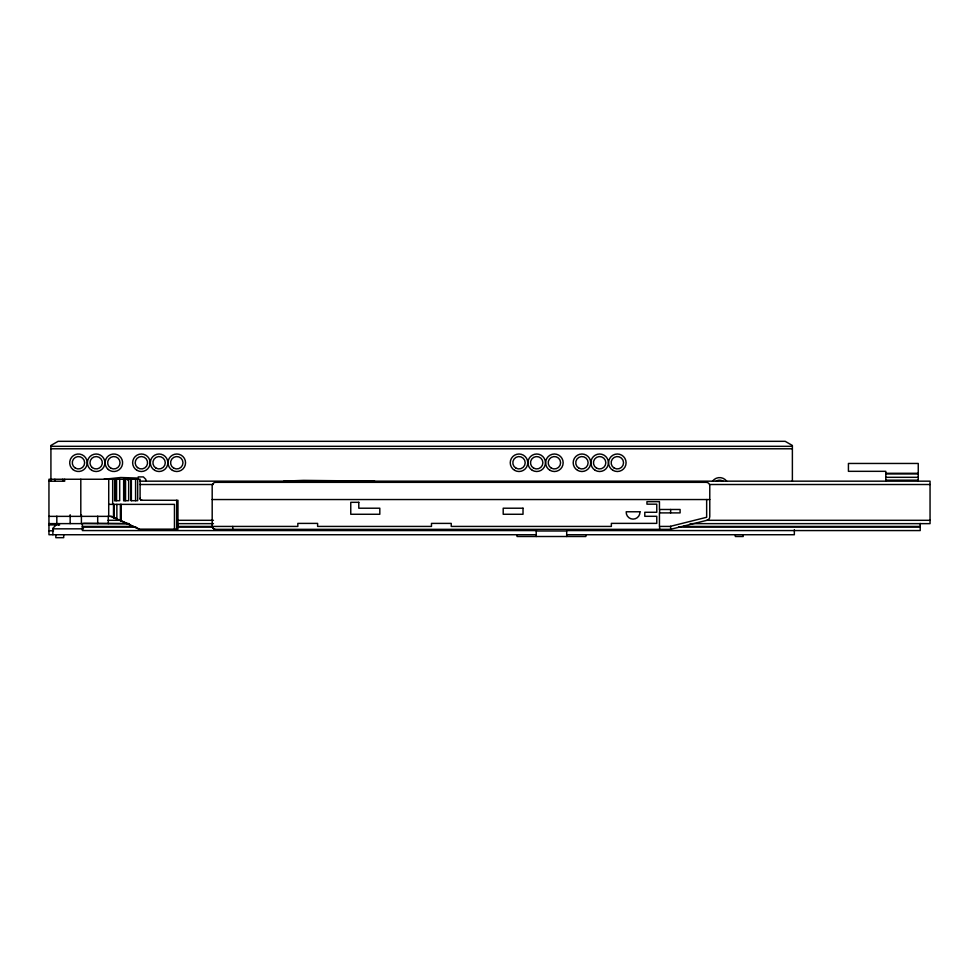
<?xml version="1.0" encoding="UTF-8"?>
<svg xmlns="http://www.w3.org/2000/svg" width="979" height="979" viewBox="0 0 979 979"><rect width="100%" height="100%" fill="white"/><g stroke="black" fill="none" stroke-linecap="round" stroke-linejoin="round"><path stroke-width="1.47" d="M536.211 534.73L48.95 534.73L48.95 479.245L140.107 479.245L140.095 498.323A1.921 1.848 90 0 0 140.242 499.082A1.982 1.909 89.3 0 0 140.976 499.963A2.068 1.995 88.4 0 0 141.674 500.245L177.97 500.293L177.97 529.149L138.92 529.149A269.874 16.153 24.1 0 0 121.261 520.987L114.078 517.952L114.078 504.369M127.649 480.138L127.723 478.095M56.231 524.903L52.878 528.244L52.878 534.73M930.05 520.302L706.973 520.302L670.444 529.345L215.735 529.345A3.537 3.537 0 0 1 212.186 525.809L212.186 485.878A3.537 3.537 0 0 1 215.735 482.341L706.238 482.341A3.537 3.537 0 0 1 709.775 485.878L709.775 516.753M104.019 479.245L120.784 477.507L138.21 478.095L138.21 476.908L143.35 476.908L145.847 479.404L145.908 481.166M283.775 481.166L303.441 480.359L374.639 481.166M50.92 446.314L792.378 446.314M50.92 448.786L792.378 448.786M885.799 473.298L918.253 473.298M885.799 473.922L918.253 473.922M885.799 477.311L918.253 477.311M885.799 480.175L918.253 480.175M48.95 481.215L64.687 481.215L64.687 479.245M139.813 481.166L930.05 481.166L930.05 523.643L690.158 523.643M139.973 484.507L213.165 484.507M709.946 484.507L930.05 484.507M212.186 499.547L709.775 499.547M108.706 504.369L174.458 504.369L174.458 529.149M48.95 516.361L111.104 516.361M108.008 520.302L120.233 520.302M178.3 520.302L213.446 520.302M48.95 523.618L128.408 523.618M129.399 523.643L83.57 523.275M178.3 523.643L213.446 523.643M48.95 524.903L59.646 524.903M82.383 526.433L132.838 526.433M177.175 526.433L297.836 526.421L297.836 523.398L317.612 523.398L317.612 526.421L431.482 526.421L431.482 523.398L451.246 523.398L451.246 526.421L611.361 526.421L611.361 523.373L656.774 523.373L656.774 516.3L644.794 516.3L644.794 512.274L656.774 512.274L656.774 504.173L646.948 504.173L646.948 501.664L659.454 501.664L659.454 509.484L680.099 509.484L680.099 512.898L659.454 512.898L659.454 526.421L670.077 526.421L706.654 517.279L706.654 499.547M683.244 526.433L920.211 526.433M82.383 527.02L135.897 527.02M177.175 527.02L212.345 527.02M678.655 527.02L920.211 527.02M52.878 528.831L83.46 528.831M536.468 530.569L82.383 530.569L82.383 523.447M567.037 530.569L920.211 530.569L920.211 523.447M48.95 530.802L53.527 530.802M566.694 534.73L794.348 534.73L794.348 529.761M110.578 516.361L114.078 517.952M212.247 526.421L212.357 526.873A3.512 3.39 -90 0 0 213.092 528.158L213.459 528.525A3.708 3.586 -90 0 0 214.793 529.223M918.253 481.166L918.253 463.459L848.426 463.459L848.426 471.327L885.799 471.327L885.799 481.166M792.378 481.313L792.378 445.469L785.182 441.321L58.116 441.321L50.92 445.469L50.92 480.86M743.208 534.73L743.208 536.504L735.339 536.504L735.339 534.73M670.627 509.484L670.627 512.898M670.627 526.286L670.627 529.296M659.626 509.484L659.626 512.898M659.626 526.421L659.626 529.345M585.87 534.73L585.87 536.504L517.034 536.504L517.034 534.73M566.694 536.504L566.694 530.997L536.211 530.997L536.211 536.504M232.745 526.421L232.745 529.345M176.673 500.293L176.673 529.149M137.672 479.245L137.672 500.697L131.064 500.697L131.064 479.245M135.579 479.245L135.579 500.697M131.357 479.245L131.357 500.697M128.677 479.245L128.677 500.697L123.648 500.697L123.648 479.245M125.545 479.245L125.545 500.697M124.076 479.245L124.076 500.697M121.261 504.369L121.261 520.987M120.38 504.369L120.38 520.595M119.695 479.245L119.695 500.697L114.653 500.697L114.653 479.245M116.868 504.369L116.868 519.115M116.562 479.245L116.562 500.697M115.094 479.245L115.094 500.697M113.515 504.369L113.515 517.695M112.671 479.245L112.671 504.369M108.742 479.245L108.706 516.361M108.302 516.019L108.302 523.618M97.692 516.178L97.692 523.618M81.404 514.746L81.404 523.618M80.804 479.245L80.804 516.361M70.158 514.746L70.158 523.618M63.696 534.73L63.696 537.679L55.827 537.679L55.827 534.73M62.717 479.245L62.717 481.215M58.789 523.618L58.789 524.903M56.819 516.166L56.819 523.618M54.848 479.245L54.848 481.215M715.967 481.338A6.192 6.192 0 0 1 723.248 481.338M712.528 481.203A8.75 8.75 0 0 1 726.687 481.203M709.653 517.671A3.537 3.537 0 0 1 707.095 520.179M142.053 500.281A1.982 1.958 -90 0 1 140.083 498.323M131.125 525.282A274.144 16.41 24.1 0 0 129.02 524.316A274.658 16.447 24.1 0 0 118.655 519.543M133.217 526.249A274.144 16.41 24.1 0 1 139.459 529.149M111.692 516.361A274.658 16.447 24.1 0 1 117.492 519.017M358.791 502.313L350.763 502.313L350.763 514.269L379.815 514.269L379.815 508.211L358.791 508.211L358.791 502.313M523.019 508.211L503.194 508.211L503.194 514.269L523.019 514.269L523.019 508.211M639.936 511.772L626.205 511.772A6.877 6.877 0 0 0 633.07 519.115A6.877 6.877 0 0 0 639.936 511.772M533.604 468.121A6.192 6.192 0 0 0 542.892 462.749A6.192 6.192 0 0 0 533.604 457.389A6.192 6.192 0 0 0 533.604 468.121M515.909 468.121A6.192 6.192 0 0 0 525.197 462.749A6.192 6.192 0 0 0 515.909 457.389A6.192 6.192 0 0 0 515.909 468.121M578.834 468.121A6.192 6.192 0 0 0 588.134 462.749A6.192 6.192 0 0 0 578.834 457.389A6.192 6.192 0 0 0 578.834 468.121M596.541 468.121A6.192 6.192 0 0 0 605.83 462.749A6.192 6.192 0 0 0 596.541 457.389A6.192 6.192 0 0 0 596.541 468.121M614.237 468.121A6.192 6.192 0 0 0 623.537 462.749A6.192 6.192 0 0 0 614.237 457.389A6.192 6.192 0 0 0 614.237 468.121M75.359 468.121A6.192 6.192 0 0 0 84.647 462.749A6.192 6.192 0 0 0 75.359 457.389A6.192 6.192 0 0 0 75.359 468.121M92.259 467.57A6.192 6.192 0 0 0 102.269 463.716A6.192 6.192 0 0 0 93.935 456.973A6.192 6.192 0 0 0 92.259 467.57M137.488 467.57A6.192 6.192 0 0 0 147.511 463.716A6.192 6.192 0 0 0 139.165 456.973A6.192 6.192 0 0 0 137.488 467.57M110.749 468.121A6.192 6.192 0 0 0 120.05 462.749A6.192 6.192 0 0 0 110.749 457.389A6.192 6.192 0 0 0 110.749 468.121M155.991 468.121A6.192 6.192 0 0 0 165.28 462.749A6.192 6.192 0 0 0 155.991 457.389A6.192 6.192 0 0 0 155.991 468.121M551.299 468.121A6.192 6.192 0 0 0 560.6 462.749A6.192 6.192 0 0 0 551.299 457.389A6.192 6.192 0 0 0 551.299 468.121M173.687 468.121A6.192 6.192 0 0 0 182.987 462.749A6.192 6.192 0 0 0 173.687 457.389A6.192 6.192 0 0 0 173.687 468.121M595.256 470.336A8.75 8.75 0 0 0 608.387 462.749A8.75 8.75 0 0 0 595.256 455.174A8.75 8.75 0 0 0 595.256 470.336M612.964 470.336A8.75 8.75 0 0 0 626.095 462.749A8.75 8.75 0 0 0 612.964 455.174A8.75 8.75 0 0 0 612.964 470.336M154.706 470.336A8.75 8.75 0 0 0 167.837 462.749A8.75 8.75 0 0 0 154.706 455.174A8.75 8.75 0 0 0 154.706 470.336M172.414 470.336A8.75 8.75 0 0 0 185.545 462.749A8.75 8.75 0 0 0 172.414 455.174A8.75 8.75 0 0 0 172.414 470.336M108.339 469.553A8.75 8.75 0 0 0 122.497 464.119A8.75 8.75 0 0 0 110.713 454.586A8.75 8.75 0 0 0 108.339 469.553M91.781 470.336A8.75 8.75 0 0 0 104.9 462.749A8.75 8.75 0 0 0 91.781 455.174A8.75 8.75 0 0 0 91.781 470.336M72.948 469.553A8.75 8.75 0 0 0 87.094 464.119A8.75 8.75 0 0 0 75.31 454.586A8.75 8.75 0 0 0 72.948 469.553M137.011 470.336A8.75 8.75 0 0 0 150.142 462.749A8.75 8.75 0 0 0 137.011 455.174A8.75 8.75 0 0 0 137.011 470.336M550.027 470.336A8.75 8.75 0 0 0 563.158 462.749A8.75 8.75 0 0 0 550.027 455.174A8.75 8.75 0 0 0 550.027 470.336M514.624 470.336A8.75 8.75 0 0 0 527.754 462.749A8.75 8.75 0 0 0 514.624 455.174A8.75 8.75 0 0 0 514.624 470.336M532.331 470.336A8.75 8.75 0 0 0 545.45 462.749A8.75 8.75 0 0 0 532.331 455.174A8.75 8.75 0 0 0 532.331 470.336M577.561 470.336A8.75 8.75 0 0 0 590.692 462.749A8.75 8.75 0 0 0 577.561 455.174A8.75 8.75 0 0 0 577.561 470.336"/></g></svg>
